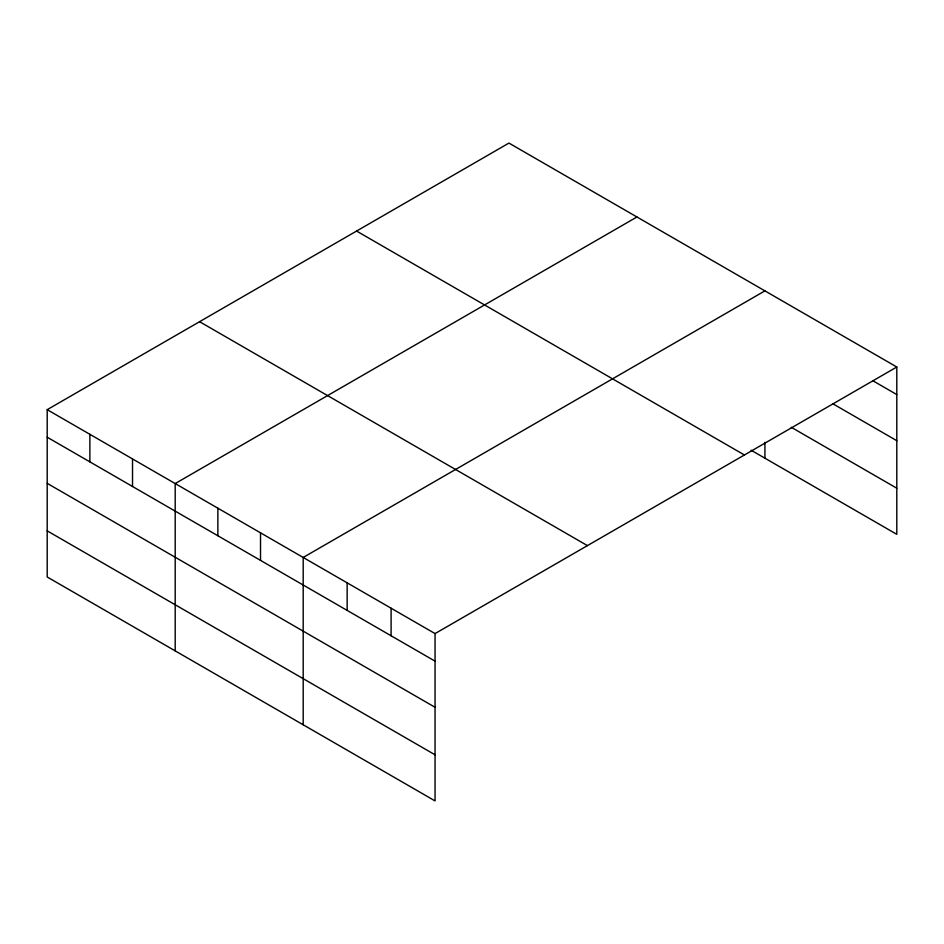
<?xml version="1.0" encoding="UTF-8"?>
<svg xmlns="http://www.w3.org/2000/svg" width="944" height="944" viewBox="0 0 944 944"><rect width="100%" height="100%" fill="white"/><g stroke="black" fill="none" stroke-linecap="round" stroke-linejoin="round"><path stroke-width="1.42" d="M896.8 367.015L508.946 143.087L47.2 409.672L47.2 576.985L435.054 800.913L435.054 633.589L896.8 367.015L896.8 534.328L751.129 450.229M636.94 216.978L175.195 483.564L175.195 650.888M764.923 290.87L303.189 557.456L303.189 724.78M872.94 380.798L896.8 394.568M832.75 403.713L896.8 440.695M791.308 427.302L896.8 488.213M356.572 231.056L744.427 454.984M199.573 321.692L587.428 545.62M47.2 409.672L435.054 633.589M47.2 437.225L435.054 661.154M47.2 483.352L435.054 707.28M47.2 530.87L435.054 754.799M764.923 442.347L764.923 458.194M391.099 608.219L391.099 635.772M347.144 582.837L347.144 610.39M260.52 532.829L260.52 560.382M217.863 508.191L217.863 535.755M132.526 458.926L132.526 486.49M89.869 434.299L89.869 461.852"/></g></svg>
